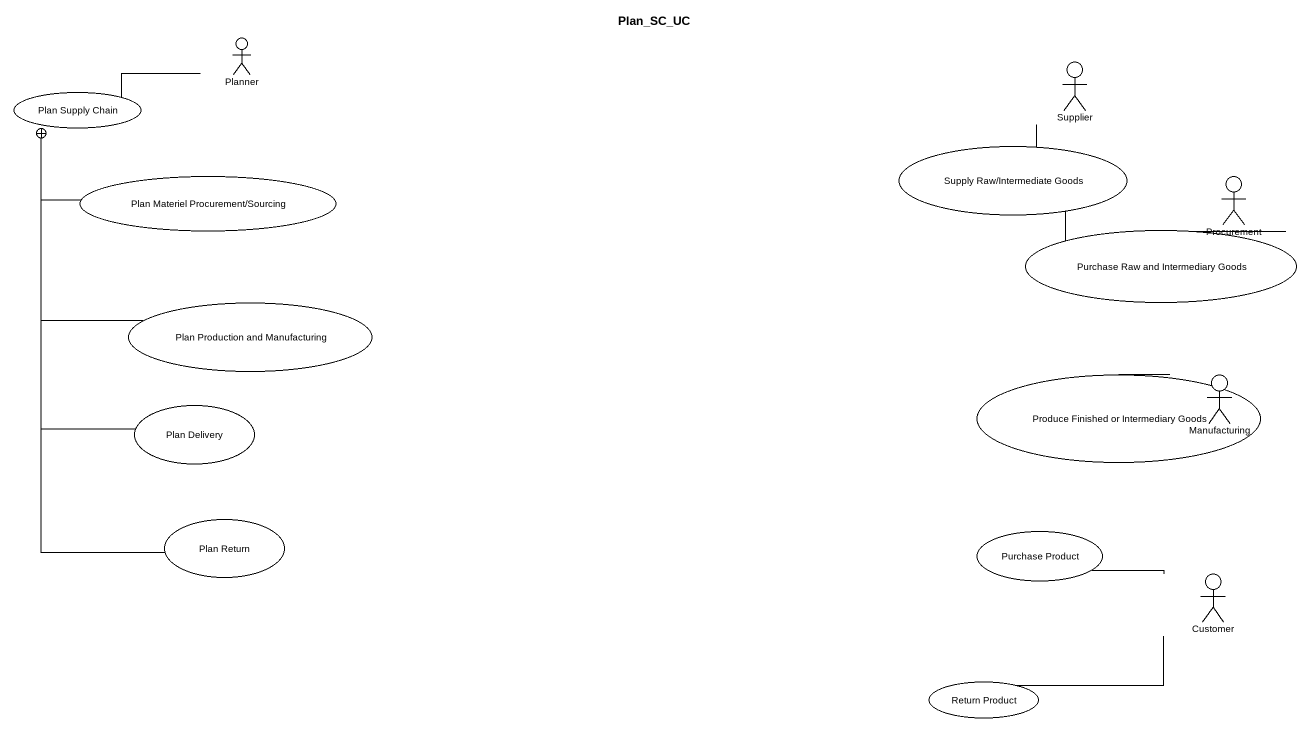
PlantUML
@startuml
title Plan_SC_UC
actor Planner #FFFFFF
usecase "Plan Supply Chain" as Plan_Supply_Chain #FFFFFF
actor Supplier #FFFFFF
usecase "Supply Raw/Intermediate Goods" as Supply_Raw_Intermediate #FFFFFF
usecase "Plan Materiel Procurement/Sourcing" as Plan_Materiel_Procurement #FFFFFF
actor Procurement #FFFFFF
usecase "Purchase Raw and Intermediary Goods" as Purchase_Raw_and #FFFFFF
usecase "Plan Production and Manufacturing" as Plan_Production_and #FFFFFF
usecase "Plan Delivery" as Plan_Delivery #FFFFFF
usecase "Produce Finished or Intermediary Goods" as Produce_Finished_or #FFFFFF
actor Manufacturing #FFFFFF
usecase "Plan Return" as Plan_Return #FFFFFF
usecase "Purchase Product" as Purchase_Product #FFFFFF
actor Customer #FFFFFF
usecase "Return Product" as Return_Product #FFFFFF
Planner -left- Plan_Supply_Chain
Supplier -- Supply_Raw_Intermediate
Plan_Materiel_Procurement -up-+ Plan_Supply_Chain
Purchase_Raw_and -left- Supply_Raw_Intermediate
Purchase_Raw_and -up- Procurement
Plan_Production_and -up-+ Plan_Supply_Chain
Plan_Delivery -up-+ Plan_Supply_Chain
Manufacturing -left- Produce_Finished_or
Plan_Return -up-+ Plan_Supply_Chain
Purchase_Product -right- Customer
Return_Product -right- Customer
@enduml
